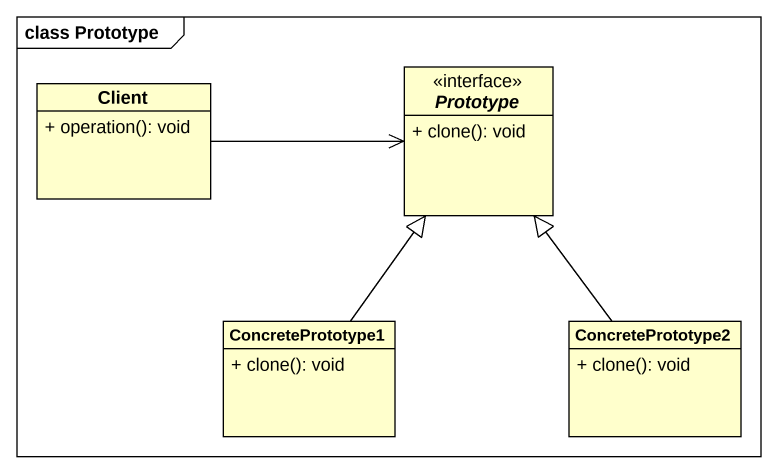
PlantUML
@startuml
mainframe class Prototype
hide circle
hide empty members
skinparam classAttributeIconSize 0
class Client {
  + operation(): void
}
interface Prototype {
  + clone(): void
}
class ConcretePrototype1 {
  + clone(): void
}
class ConcretePrototype2 {
  + clone(): void
}
Client -right-> Prototype
ConcretePrototype1 -up-|> Prototype
ConcretePrototype2 -up-|> Prototype
@enduml
